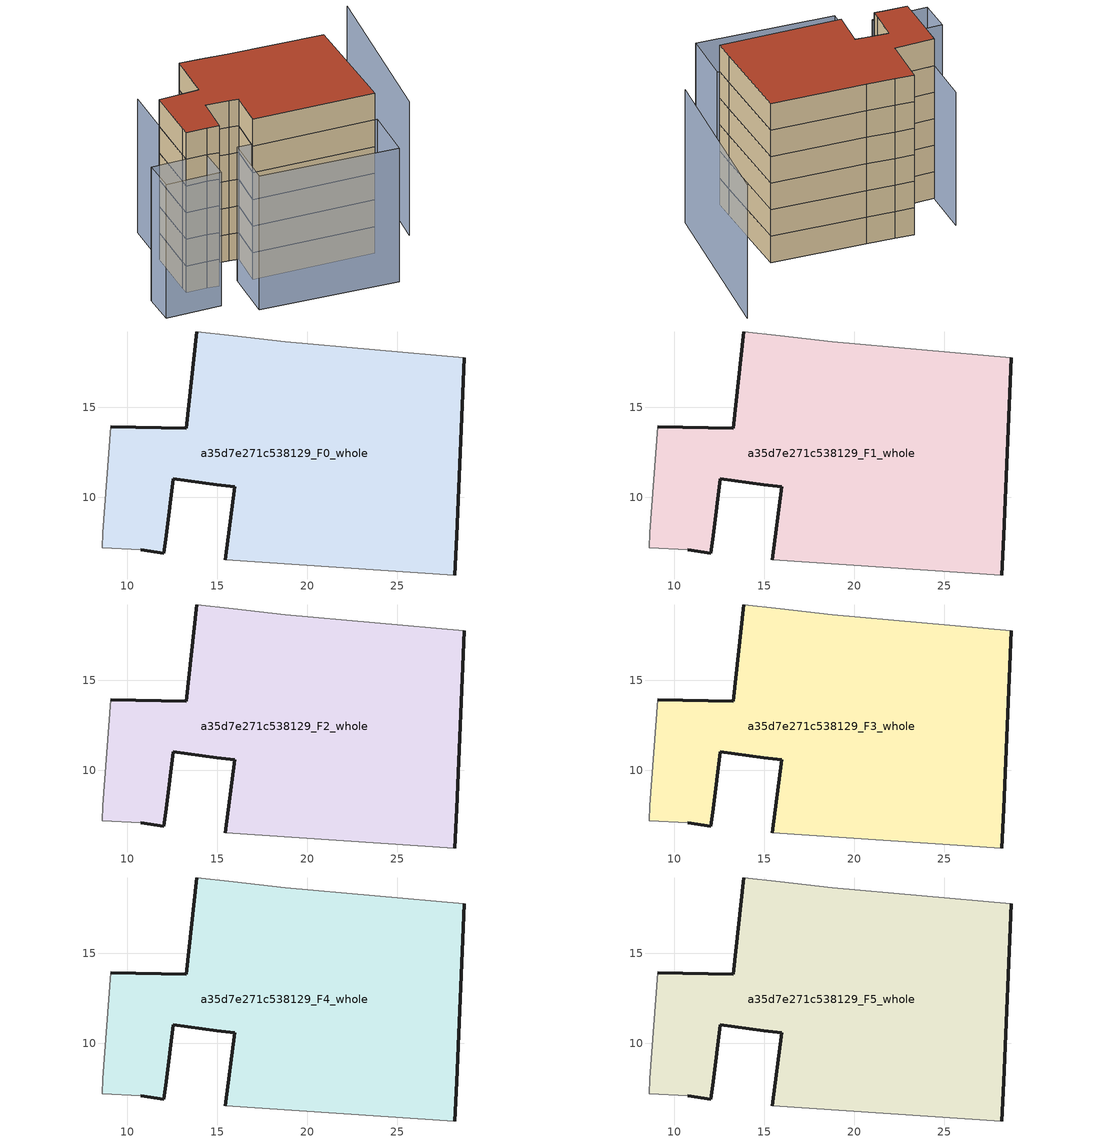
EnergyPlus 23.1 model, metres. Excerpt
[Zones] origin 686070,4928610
a35d7e271c538129_F0_whole
 floor ground (EU_floor_Construction): 28.72,17.76 28.29,7.85 28.2,5.68 15.45,6.53 15.98,10.57 14.98,10.7 12.55,11.02 12.15,7.85 12.03,6.9 10.75,7.07 8.6,7.19 8.63,8.03 9.08,13.92 13.28,13.83 13.86,19.18 15.88,18.96 18.77,18.65 z0
 wall outside (EU_wall_Construction): 28.2,5.68 28.29,7.85 28.72,17.76 / 13.86,19.18 13.28,13.83 9.08,13.92 / 10.75,7.07 12.03,6.9 12.15,7.85 12.55,11.02 14.98,10.7 15.98,10.57 15.45,6.53 z0:3
 wall adiabatic (EU_wall_Construction): 15.45,6.53 28.2,5.68 / 28.72,17.76 18.77,18.65 15.88,18.96 13.86,19.18 / 9.08,13.92 8.63,8.03 8.6,7.19 10.75,7.07 z0:3
a35d7e271c538129_F1_whole
 floor to a35d7e271c538129_F0_whole (EU_floor_Construction): 28.72,17.76 28.29,7.85 28.2,5.68 15.45,6.53 15.98,10.57 14.98,10.7 12.55,11.02 12.15,7.85 12.03,6.9 10.75,7.07 8.6,7.19 8.63,8.03 9.08,13.92 13.28,13.83 13.86,19.18 15.88,18.96 18.77,18.65 z3
 wall outside (EU_wall_Construction): 28.2,5.68 28.29,7.85 28.72,17.76 / 13.86,19.18 13.28,13.83 9.08,13.92 / 10.75,7.07 12.03,6.9 12.15,7.85 12.55,11.02 14.98,10.7 15.98,10.57 15.45,6.53 z3:6
 wall adiabatic (EU_wall_Construction): 15.45,6.53 28.2,5.68 / 28.72,17.76 18.77,18.65 15.88,18.96 13.86,19.18 / 9.08,13.92 8.63,8.03 8.6,7.19 10.75,7.07 z3:6
a35d7e271c538129_F2_whole
 floor to a35d7e271c538129_F1_whole (EU_floor_Construction): 28.72,17.76 28.29,7.85 28.2,5.68 15.45,6.53 15.98,10.57 14.98,10.7 12.55,11.02 12.15,7.85 12.03,6.9 10.75,7.07 8.6,7.19 8.63,8.03 9.08,13.92 13.28,13.83 13.86,19.18 15.88,18.96 18.77,18.65 z6
 wall outside (EU_wall_Construction): 28.2,5.68 28.29,7.85 28.72,17.76 / 13.86,19.18 13.28,13.83 9.08,13.92 / 10.75,7.07 12.03,6.9 12.15,7.85 12.55,11.02 14.98,10.7 15.98,10.57 15.45,6.53 z6:9
 wall adiabatic (EU_wall_Construction): 15.45,6.53 28.2,5.68 / 28.72,17.76 18.77,18.65 15.88,18.96 13.86,19.18 / 9.08,13.92 8.63,8.03 8.6,7.19 10.75,7.07 z6:9
a35d7e271c538129_F3_whole
 floor to a35d7e271c538129_F2_whole (EU_floor_Construction): 28.72,17.76 28.29,7.85 28.2,5.68 15.45,6.53 15.98,10.57 14.98,10.7 12.55,11.02 12.15,7.85 12.03,6.9 10.75,7.07 8.6,7.19 8.63,8.03 9.08,13.92 13.28,13.83 13.86,19.18 15.88,18.96 18.77,18.65 z9
 wall outside (EU_wall_Construction): 28.2,5.68 28.29,7.85 28.72,17.76 / 13.86,19.18 13.28,13.83 9.08,13.92 / 10.75,7.07 12.03,6.9 12.15,7.85 12.55,11.02 14.98,10.7 15.98,10.57 15.45,6.53 z9:12
 wall adiabatic (EU_wall_Construction): 15.45,6.53 28.2,5.68 / 28.72,17.76 18.77,18.65 15.88,18.96 13.86,19.18 / 9.08,13.92 8.63,8.03 8.6,7.19 10.75,7.07 z9:12
a35d7e271c538129_F4_whole
 floor to a35d7e271c538129_F3_whole (EU_floor_Construction): 28.72,17.76 28.29,7.85 28.2,5.68 15.45,6.53 15.98,10.57 14.98,10.7 12.55,11.02 12.15,7.85 12.03,6.9 10.75,7.07 8.6,7.19 8.63,8.03 9.08,13.92 13.28,13.83 13.86,19.18 15.88,18.96 18.77,18.65 z12
 wall outside (EU_wall_Construction): 28.2,5.68 28.29,7.85 28.72,17.76 / 13.86,19.18 13.28,13.83 9.08,13.92 / 10.75,7.07 12.03,6.9 12.15,7.85 12.55,11.02 14.98,10.7 15.98,10.57 15.45,6.53 z12:15
 wall adiabatic (EU_wall_Construction): 15.45,6.53 28.2,5.68 / 28.72,17.76 18.77,18.65 15.88,18.96 13.86,19.18 / 9.08,13.92 8.63,8.03 8.6,7.19 10.75,7.07 z12:15
a35d7e271c538129_F5_whole
 floor to a35d7e271c538129_F4_whole (EU_floor_Construction): 28.72,17.76 28.29,7.85 28.2,5.68 15.45,6.53 15.98,10.57 14.98,10.7 12.55,11.02 12.15,7.85 12.03,6.9 10.75,7.07 8.6,7.19 8.63,8.03 9.08,13.92 13.28,13.83 13.86,19.18 15.88,18.96 18.77,18.65 z15
 wall outside (EU_wall_Construction): 28.2,5.68 28.29,7.85 28.72,17.76 / 13.86,19.18 13.28,13.83 9.08,13.92 / 10.75,7.07 12.03,6.9 12.15,7.85 12.55,11.02 14.98,10.7 15.98,10.57 15.45,6.53 z15:18
 wall adiabatic (EU_wall_Construction): 15.45,6.53 28.2,5.68 / 28.72,17.76 18.77,18.65 15.88,18.96 13.86,19.18 / 9.08,13.92 8.63,8.03 8.6,7.19 10.75,7.07 z15:18
 roof outside (EU_roof_Construction): 28.2,5.68 28.29,7.85 28.72,17.76 18.77,18.65 15.88,18.96 13.86,19.18 13.28,13.83 9.08,13.92 8.63,8.03 8.6,7.19 10.75,7.07 12.03,6.9 12.15,7.85 12.55,11.02 14.98,10.7 15.98,10.57 15.45,6.53 z18
shading: 32.71,7.26 35.39,26.05 / 9.48,19.39 8.6,7.14 / 27.88,-0.17 13.49,1.21 / 13.49,1.21 14.05,7.04 / 14.05,7.04 28.44,5.65 / 28.44,5.65 27.88,-0.17 / 4.74,3.82 4.92,7.4 / 4.92,7.4 10.75,7.11 / 10.75,7.11 10.57,3.53 / 10.57,3.53 4.74,3.82 z0:15
[Building]
EU S2 Campaign: North Axis=0; Terrain=City; Solar Distribution=FullExterior
[Site:Location]
Bologna: Latitude=44.5; Longitude=11.25; Time Zone=1; Elevation=37
[SizingPeriod:WeatherFileDays]
AnnualSizingPeriod: Begin Month=1; Begin Day of Month=1; End Month=12; End Day of Month=31; Day of Week for Start Day=Monday; Use Weather File Daylight Saving Period=No; Use Weather File Rain and Snow Indicators=No
[MATERIAL]
EU_InternalMass_Material: Roughness=MediumRough; Thickness=0.1; Conductivity=1; Density=1800; Specific Heat=900; Thermal Absorptance=0.9; Solar Absorptance=0.7; Visible Absorptance=0.7
[MATERIAL:NOMASS] Roughness=MediumRough; Thermal Absorptance=0.9; Solar Absorptance=0.7; Visible Absorptance=0.7
Name | Thermal Resistance
EU_wall_NoMass | 0.905828
EU_roof_NoMass | 0.37593
EU_floor_NoMass | 0.67114
[CONSTRUCTION]
EU_wall_Construction: EU_wall_NoMass
EU_roof_Construction: EU_roof_NoMass
EU_floor_Construction: EU_floor_NoMass
EU_InternalMass_Construction: EU_InternalMass_Material
[ZONE] Type=1; Multiplier=1; Ceiling Height=autocalculate; Volume=604.896; Floor Area=autocalculate; Part of Total Floor Area=Yes
a35d7e271c538129_F0_whole; a35d7e271c538129_F1_whole; a35d7e271c538129_F2_whole; a35d7e271c538129_F3_whole; a35d7e271c538129_F4_whole; a35d7e271c538129_F5_whole
[INTERNALMASS] Construction=EU_InternalMass_Construction; Surface Area=201.632
Name | Zone or ZoneList
a35d7e271c538129_F0_whole_EU_InternalMass | a35d7e271c538129_F0_whole
a35d7e271c538129_F1_whole_EU_InternalMass | a35d7e271c538129_F1_whole
a35d7e271c538129_F2_whole_EU_InternalMass | a35d7e271c538129_F2_whole
a35d7e271c538129_F3_whole_EU_InternalMass | a35d7e271c538129_F3_whole
a35d7e271c538129_F4_whole_EU_InternalMass | a35d7e271c538129_F4_whole
a35d7e271c538129_F5_whole_EU_InternalMass | a35d7e271c538129_F5_whole
[OTHEREQUIPMENT] Fuel Type=Electricity; Design Level Calculation Method=Watts/Area; Power per Zone Floor Area=1; Fraction Latent=0; Fraction Radiant=0; Fraction Lost=0; Carbon Dioxide Generation Rate=0; EndUse Subcategory=EU_Step8_InternalGains
Name | Zone or ZoneList or Space or SpaceList | Schedule
EU_Step8_InternalGain_a35d7e271c538129_F0_whole_f000 | a35d7e271c538129_F0_whole | EU_Step8_GainSchedule_a35d7e271c538129_F0_whole_f000
EU_Step8_InternalGain_a35d7e271c538129_F1_whole_f000 | a35d7e271c538129_F1_whole | EU_Step8_GainSchedule_a35d7e271c538129_F1_whole_f000
EU_Step8_InternalGain_a35d7e271c538129_F2_whole_f000 | a35d7e271c538129_F2_whole | EU_Step8_GainSchedule_a35d7e271c538129_F2_whole_f000
EU_Step8_InternalGain_a35d7e271c538129_F3_whole_f000 | a35d7e271c538129_F3_whole | EU_Step8_GainSchedule_a35d7e271c538129_F3_whole_f000
EU_Step8_InternalGain_a35d7e271c538129_F4_whole_f000 | a35d7e271c538129_F4_whole | EU_Step8_GainSchedule_a35d7e271c538129_F4_whole_f000
EU_Step8_InternalGain_a35d7e271c538129_F5_whole_f000 | a35d7e271c538129_F5_whole | EU_Step8_GainSchedule_a35d7e271c538129_F5_whole_f000
[ZONEVENTILATION:DESIGNFLOWRATE] Schedule=EU_AlwaysOn; Design Flow Rate Calculation Method=AirChanges/Hour; Air Changes per Hour=0.73129; Ventilation Type=Natural; Fan Pressure Rise=0; Fan Total Efficiency=1; Constant Term Coefficient=1; Temperature Term Coefficient=0; Velocity Term Coefficient=0; Velocity Squared Term Coefficient=0; Minimum Indoor Temperature=-100; Maximum Indoor Temperature=100; Delta Temperature=-100; Minimum Outdoor Temperature=-100; Maximum Outdoor Temperature=100; Maximum Wind Speed=40
Name | Zone or ZoneList or Space or SpaceList
EU_ConstantAir_a35d7e271c538129_F0_whole | a35d7e271c538129_F0_whole
EU_ConstantAir_a35d7e271c538129_F1_whole | a35d7e271c538129_F1_whole
EU_ConstantAir_a35d7e271c538129_F2_whole | a35d7e271c538129_F2_whole
EU_ConstantAir_a35d7e271c538129_F3_whole | a35d7e271c538129_F3_whole
EU_ConstantAir_a35d7e271c538129_F4_whole | a35d7e271c538129_F4_whole
EU_ConstantAir_a35d7e271c538129_F5_whole | a35d7e271c538129_F5_whole
[HVACTEMPLATE:THERMOSTAT] Constant Heating Setpoint=20; Constant Cooling Setpoint=50
EU_HeatOnly_a35d7e271c538129_F0_whole; EU_HeatOnly_a35d7e271c538129_F1_whole; EU_HeatOnly_a35d7e271c538129_F2_whole; EU_HeatOnly_a35d7e271c538129_F3_whole; EU_HeatOnly_a35d7e271c538129_F4_whole; EU_HeatOnly_a35d7e271c538129_F5_whole
[HVACTEMPLATE:ZONE:IDEALLOADSAIRSYSTEM] System Availability Schedule=EU_AlwaysOn; Maximum Heating Supply Air Temperature=50; Minimum Cooling Supply Air Temperature=13; Maximum Heating Supply Air Humidity Ratio=0.0156; Minimum Cooling Supply Air Humidity Ratio=0.0077; Heating Limit=NoLimit; Cooling Limit=NoLimit; Heating Availability Schedule=EU_AlwaysOn; Cooling Availability Schedule=EU_CoolingOff; Dehumidification Control Type=ConstantSensibleHeatRatio; Cooling Sensible Heat Ratio=0.7; Dehumidification Setpoint=60; Humidification Control Type=None; Humidification Setpoint=30; Outdoor Air Method=None; Outdoor Air Flow Rate per Person=0.00944; Outdoor Air Flow Rate per Zone Floor Area=0; Outdoor Air Flow Rate per Zone=0; Demand Controlled Ventilation Type=None; Outdoor Air Economizer Type=NoEconomizer; Heat Recovery Type=None; Sensible Heat Recovery Effectiveness=0.7; Latent Heat Recovery Effectiveness=0.65
Name | Template Thermostat
a35d7e271c538129_F0_whole | EU_HeatOnly_a35d7e271c538129_F0_whole
a35d7e271c538129_F1_whole | EU_HeatOnly_a35d7e271c538129_F1_whole
a35d7e271c538129_F2_whole | EU_HeatOnly_a35d7e271c538129_F2_whole
a35d7e271c538129_F3_whole | EU_HeatOnly_a35d7e271c538129_F3_whole
a35d7e271c538129_F4_whole | EU_HeatOnly_a35d7e271c538129_F4_whole
a35d7e271c538129_F5_whole | EU_HeatOnly_a35d7e271c538129_F5_whole
[SIZING:ZONE] Zone Cooling Design Supply Air Temperature Input Method=SupplyAirTemperature; Zone Cooling Design Supply Air Temperature=13; Zone Heating Design Supply Air Temperature Input Method=SupplyAirTemperature; Zone Heating Design Supply Air Temperature=50; Zone Cooling Design Supply Air Humidity Ratio=0.008; Zone Heating Design Supply Air Humidity Ratio=0.008; Cooling Design Air Flow Method=DesignDay; Cooling Design Air Flow Rate=0; Cooling Minimum Air Flow per Zone Floor Area=0.000762; Cooling Minimum Air Flow=0; Cooling Minimum Air Flow Fraction=0.2; Heating Design Air Flow Method=DesignDay; Heating Design Air Flow Rate=0; Heating Maximum Air Flow per Zone Floor Area=0.002032; Heating Maximum Air Flow=0.141576; Heating Maximum Air Flow Fraction=0.3; Account for Dedicated Outdoor Air System=No; Dedicated Outdoor Air System Control Strategy=NeutralSupplyAir; Dedicated Outdoor Air Low Setpoint Temperature for Design=autosize; Dedicated Outdoor Air High Setpoint Temperature for Design=autosize; Zone Load Sizing Method=Sensible Load Only No Latent Load; Zone Latent Cooling Design Supply Air Humidity Ratio Input Method=HumidityRatioDifference; Zone Cooling Design Supply Air Humidity Ratio Difference=0.005; Zone Latent Heating Design Supply Air Humidity Ratio Input Method=HumidityRatioDifference; Zone Humidification Design Supply Air Humidity Ratio Difference=0.005
a35d7e271c538129_F0_whole; a35d7e271c538129_F1_whole; a35d7e271c538129_F2_whole; a35d7e271c538129_F3_whole; a35d7e271c538129_F4_whole; a35d7e271c538129_F5_whole
[SCHEDULE:CONSTANT]
Name | Hourly Value
EU_AlwaysOn | 1
EU_CoolingOff | 0
[SCHEDULE:FILE] Column Number=1; Rows to Skip at Top=0; Number of Hours of Data=8760; Column Separator=Comma; Interpolate to Timestep=No; Minutes per Item=60; Adjust Schedule for Daylight Savings=Yes
Name | File
EU_Step8_GainSchedule_a35d7e271c538129_F0_whole_f000 | ../../schedules/a35d7e271c538129/a35d7e271c538129_F0_whole_f000_gain.csv
EU_Step8_GainSchedule_a35d7e271c538129_F1_whole_f000 | ../../schedules/a35d7e271c538129/a35d7e271c538129_F1_whole_f000_gain.csv
EU_Step8_GainSchedule_a35d7e271c538129_F2_whole_f000 | ../../schedules/a35d7e271c538129/a35d7e271c538129_F2_whole_f000_gain.csv
EU_Step8_GainSchedule_a35d7e271c538129_F3_whole_f000 | ../../schedules/a35d7e271c538129/a35d7e271c538129_F3_whole_f000_gain.csv
EU_Step8_GainSchedule_a35d7e271c538129_F4_whole_f000 | ../../schedules/a35d7e271c538129/a35d7e271c538129_F4_whole_f000_gain.csv
EU_Step8_GainSchedule_a35d7e271c538129_F5_whole_f000 | ../../schedules/a35d7e271c538129/a35d7e271c538129_F5_whole_f000_gain.csv
